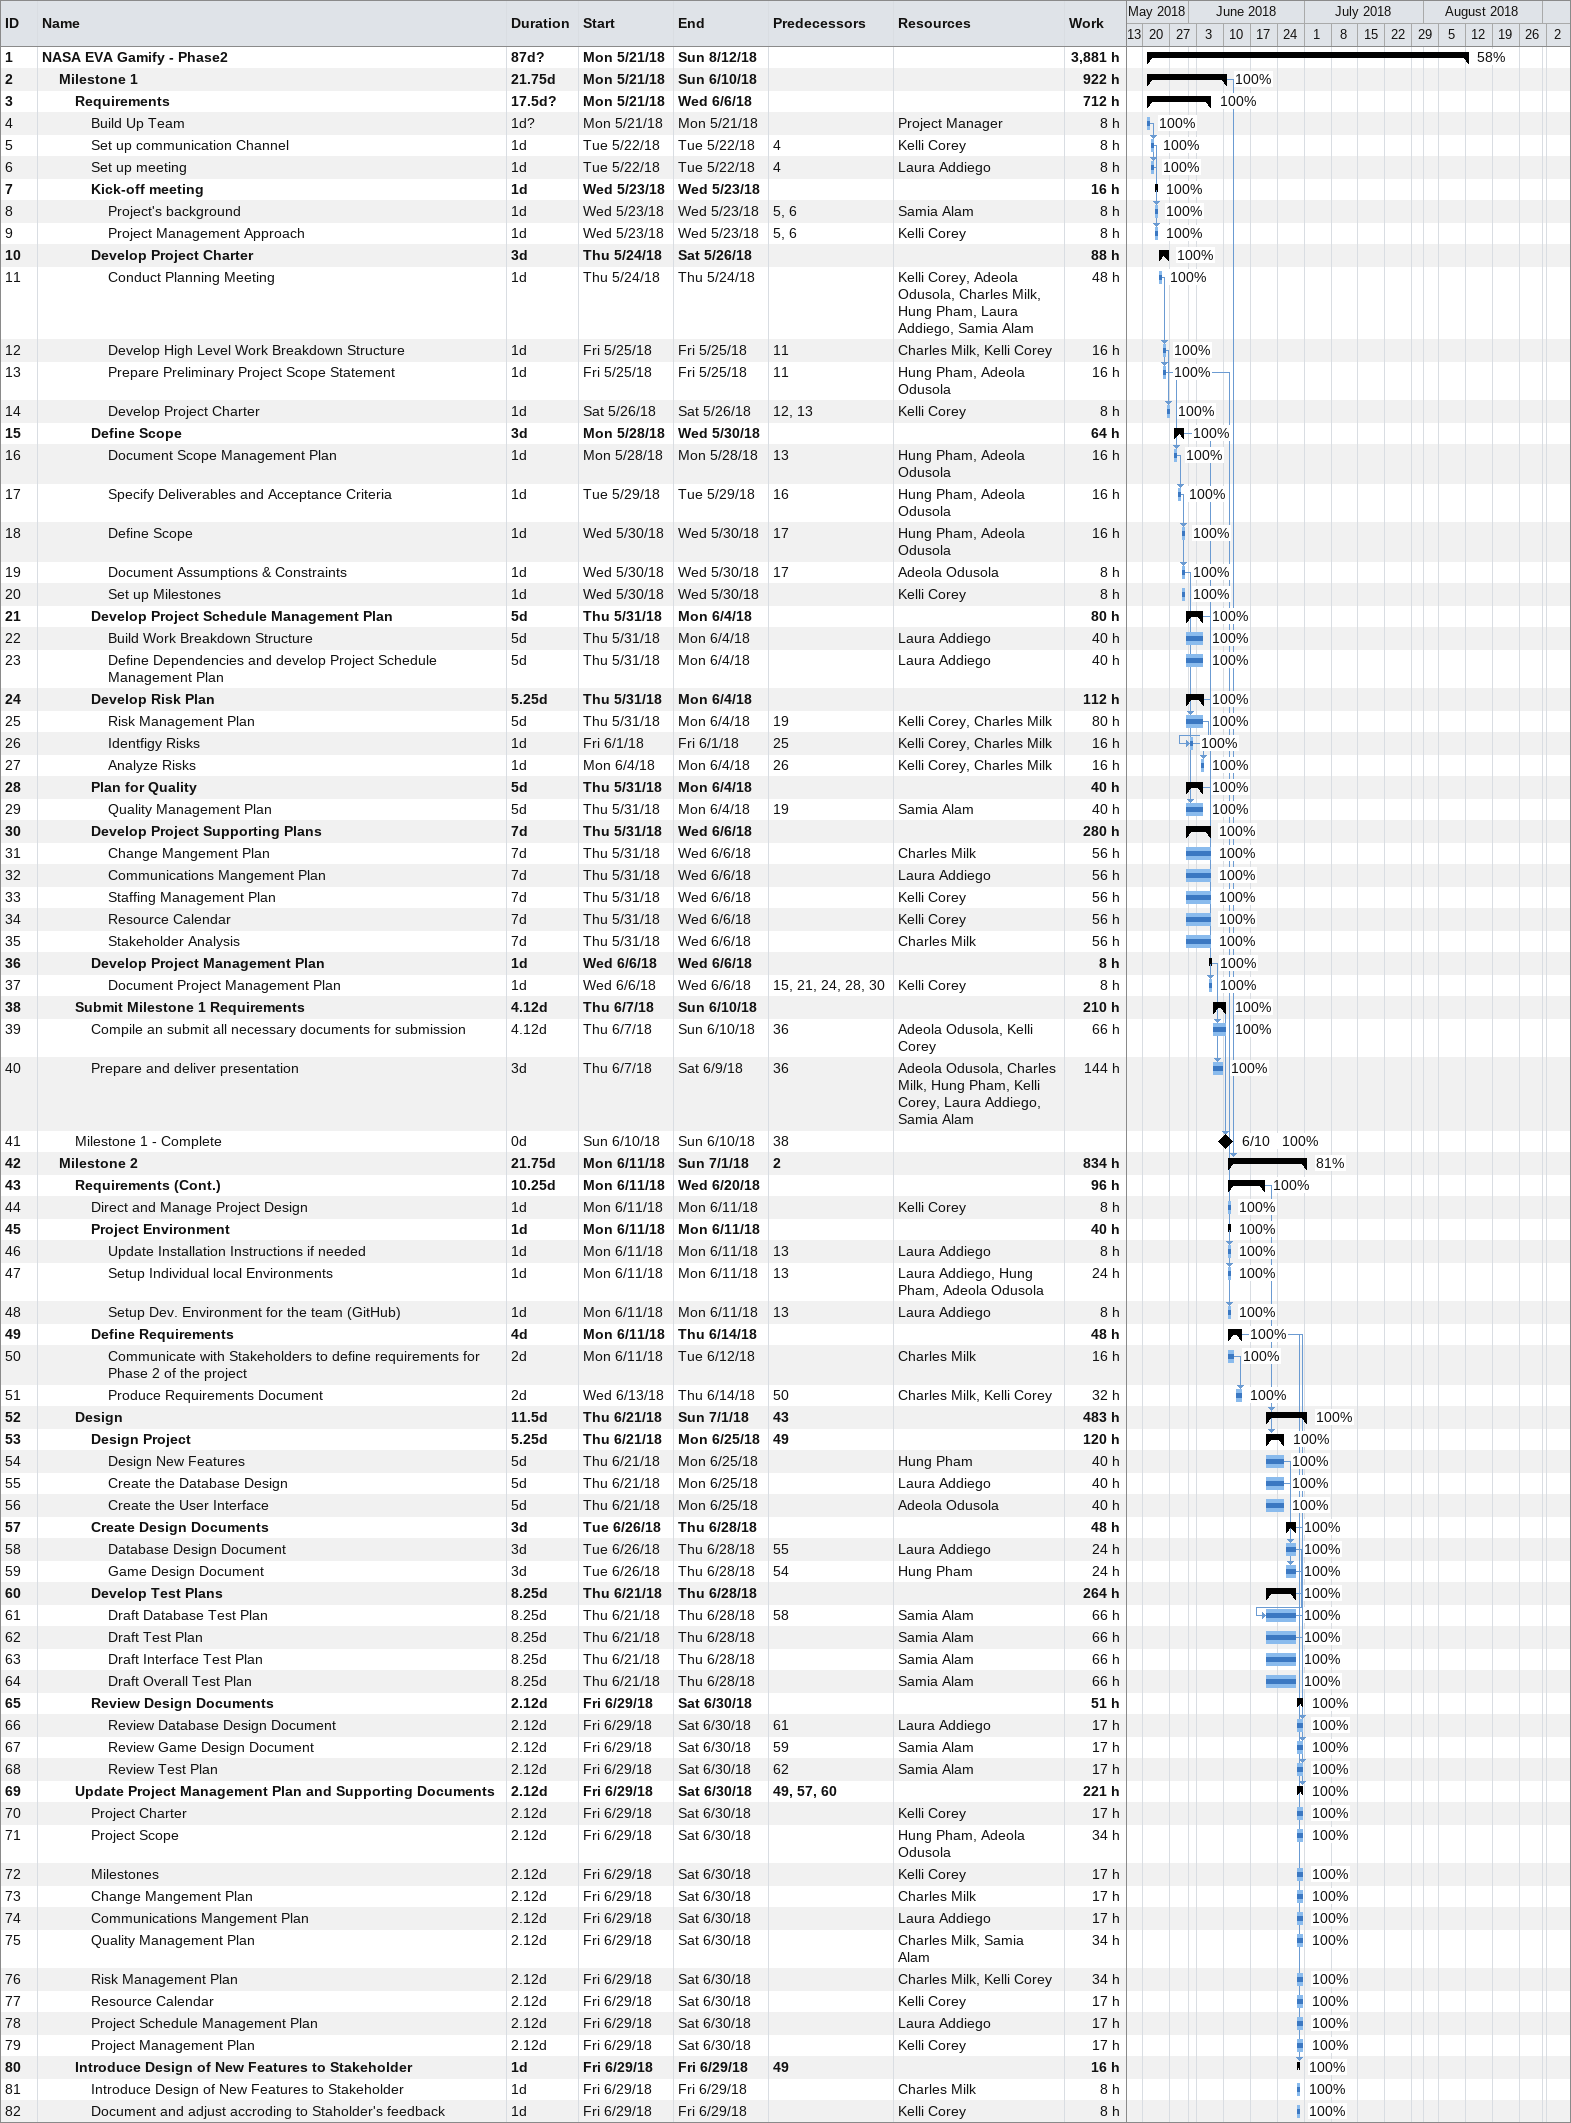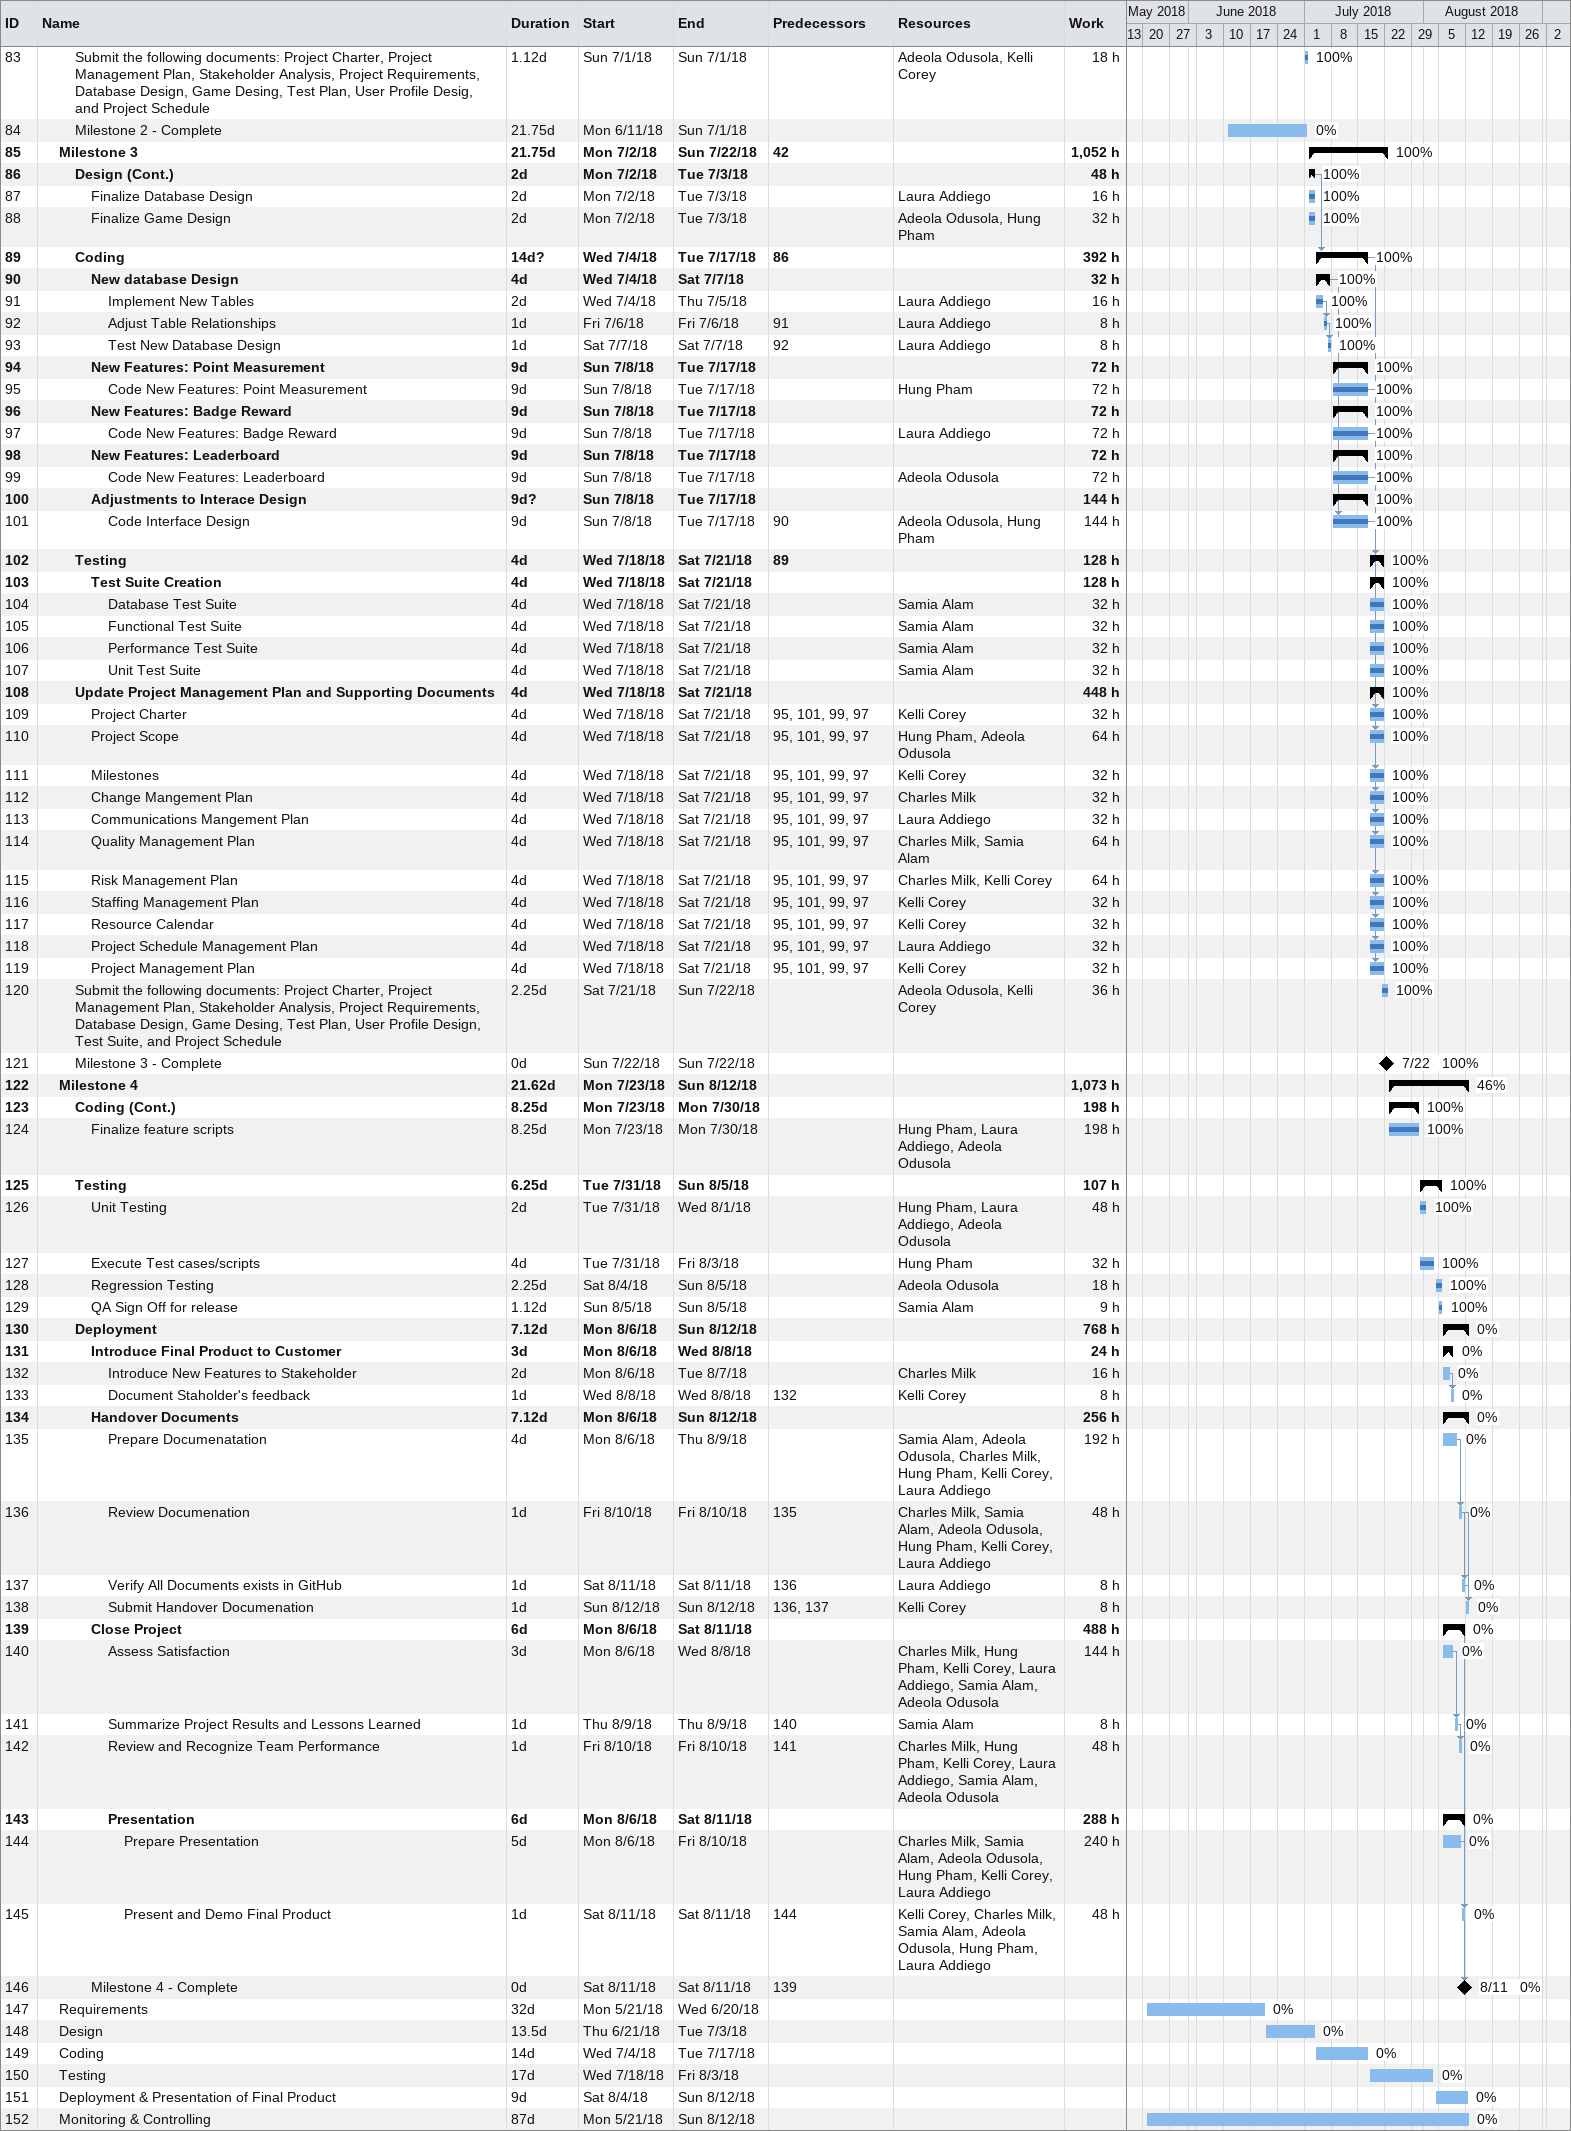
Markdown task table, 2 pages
| ID | Level | Task | Duration | Start | Finish | Predecessors | Resources | % complete | Work (h) |
|---|---|---|---|---|---|---|---|---|---|
| 1 | 1 | **NASA EVA Gamify - Phase2** | 87d? | 2018-05-21 | 2018-08-12 |  |  | 58 | 3881 |
| 2 | 2 | **Milestone 1** | 21.75d | 2018-05-21 | 2018-06-10 |  |  | 100 | 922 |
| 3 | 3 | **Requirements** | 17.5d? | 2018-05-21 | 2018-06-06 |  |  | 100 | 712 |
| 4 | 4 | Build Up Team | 1d? | 2018-05-21 | 2018-05-21 |  | Project Manager | 100 | 8 |
| 5 | 4 | Set up communication Channel | 1d | 2018-05-22 | 2018-05-22 | 4 | Kelli Corey | 100 | 8 |
| 6 | 4 | Set up meeting | 1d | 2018-05-22 | 2018-05-22 | 4 | Laura Addiego | 100 | 8 |
| 7 | 4 | **Kick-off meeting** | 1d | 2018-05-23 | 2018-05-23 |  |  | 100 | 16 |
| 8 | 5 | Project's background | 1d | 2018-05-23 | 2018-05-23 | 5, 6 | Samia Alam | 100 | 8 |
| 9 | 5 | Project Management Approach | 1d | 2018-05-23 | 2018-05-23 | 5, 6 | Kelli Corey | 100 | 8 |
| 10 | 4 | **Develop Project Charter** | 3d | 2018-05-24 | 2018-05-26 |  |  | 100 | 88 |
| 11 | 5 | Conduct Planning Meeting | 1d | 2018-05-24 | 2018-05-24 |  | Kelli Corey, Adeola Odusola, Charles Milk, Hung Pham, Laura Addiego, Samia Alam | 100 | 48 |
| 12 | 5 | Develop High Level Work Breakdown Structure | 1d | 2018-05-25 | 2018-05-25 | 11 | Charles Milk, Kelli Corey | 100 | 16 |
| 13 | 5 | Prepare Preliminary Project Scope Statement | 1d | 2018-05-25 | 2018-05-25 | 11 | Hung Pham, Adeola Odusola | 100 | 16 |
| 14 | 5 | Develop Project Charter | 1d | 2018-05-26 | 2018-05-26 | 12, 13 | Kelli Corey | 100 | 8 |
| 15 | 4 | **Define Scope** | 3d | 2018-05-28 | 2018-05-30 |  |  | 100 | 64 |
| 16 | 5 | Document Scope Management Plan | 1d | 2018-05-28 | 2018-05-28 | 13 | Hung Pham, Adeola Odusola | 100 | 16 |
| 17 | 5 | Specify Deliverables and Acceptance Criteria | 1d | 2018-05-29 | 2018-05-29 | 16 | Hung Pham, Adeola Odusola | 100 | 16 |
| 18 | 5 | Define Scope | 1d | 2018-05-30 | 2018-05-30 | 17 | Hung Pham, Adeola Odusola | 100 | 16 |
| 19 | 5 | Document Assumptions & Constraints | 1d | 2018-05-30 | 2018-05-30 | 17 | Adeola Odusola | 100 | 8 |
| 20 | 5 | Set up Milestones | 1d | 2018-05-30 | 2018-05-30 |  | Kelli Corey | 100 | 8 |
| 21 | 4 | **Develop Project Schedule Management Plan** | 5d | 2018-05-31 | 2018-06-04 |  |  | 100 | 80 |
| 22 | 5 | Build Work Breakdown Structure | 5d | 2018-05-31 | 2018-06-04 |  | Laura Addiego | 100 | 40 |
| 23 | 5 | Define Dependencies and develop Project Schedule Management Plan | 5d | 2018-05-31 | 2018-06-04 |  | Laura Addiego | 100 | 40 |
| 24 | 4 | **Develop Risk Plan** | 5.25d | 2018-05-31 | 2018-06-04 |  |  | 100 | 112 |
| 25 | 5 | Risk Management Plan | 5d | 2018-05-31 | 2018-06-04 | 19 | Kelli Corey, Charles Milk | 100 | 80 |
| 26 | 5 | Identfigy Risks | 1d | 2018-06-01 | 2018-06-01 | 25 | Kelli Corey, Charles Milk | 100 | 16 |
| 27 | 5 | Analyze Risks | 1d | 2018-06-04 | 2018-06-04 | 26 | Kelli Corey, Charles Milk | 100 | 16 |
| 28 | 4 | **Plan for Quality** | 5d | 2018-05-31 | 2018-06-04 |  |  | 100 | 40 |
| 29 | 5 | Quality Management Plan | 5d | 2018-05-31 | 2018-06-04 | 19 | Samia Alam | 100 | 40 |
| 30 | 4 | **Develop Project Supporting Plans** | 7d | 2018-05-31 | 2018-06-06 |  |  | 100 | 280 |
| 31 | 5 | Change Mangement Plan | 7d | 2018-05-31 | 2018-06-06 |  | Charles Milk | 100 | 56 |
| 32 | 5 | Communications Mangement Plan | 7d | 2018-05-31 | 2018-06-06 |  | Laura Addiego | 100 | 56 |
| 33 | 5 | Staffing Management Plan | 7d | 2018-05-31 | 2018-06-06 |  | Kelli Corey | 100 | 56 |
| 34 | 5 | Resource Calendar | 7d | 2018-05-31 | 2018-06-06 |  | Kelli Corey | 100 | 56 |
| 35 | 5 | Stakeholder Analysis | 7d | 2018-05-31 | 2018-06-06 |  | Charles Milk | 100 | 56 |
| 36 | 4 | **Develop Project Management Plan** | 1d | 2018-06-06 | 2018-06-06 |  |  | 100 | 8 |
| 37 | 5 | Document Project Management Plan | 1d | 2018-06-06 | 2018-06-06 | 15, 21, 24, 28, 30 | Kelli Corey | 100 | 8 |
| 38 | 3 | **Submit Milestone 1 Requirements** | 4.12d | 2018-06-07 | 2018-06-10 |  |  | 100 | 210 |
| 39 | 4 | Compile an submit all necessary documents for submission | 4.12d | 2018-06-07 | 2018-06-10 | 36 | Adeola Odusola, Kelli Corey | 100 | 66 |
| 40 | 4 | Prepare and deliver presentation | 3d | 2018-06-07 | 2018-06-09 | 36 | Adeola Odusola, Charles Milk, Hung Pham, Kelli Corey, Laura Addiego, Samia Alam | 100 | 144 |
| 41 | 3 | Milestone 1 - Complete | 0d | 2018-06-10 | 2018-06-10 | 38 |  | 100 |  |
| 42 | 2 | **Milestone 2** | 21.75d | 2018-06-11 | 2018-07-01 | 2 |  | 81 | 834 |
| 43 | 3 | **Requirements (Cont.)** | 10.25d | 2018-06-11 | 2018-06-20 |  |  | 100 | 96 |
| 44 | 4 | Direct and Manage Project Design | 1d | 2018-06-11 | 2018-06-11 |  | Kelli Corey | 100 | 8 |
| 45 | 4 | **Project Environment** | 1d | 2018-06-11 | 2018-06-11 |  |  | 100 | 40 |
| 46 | 5 | Update Installation Instructions if needed | 1d | 2018-06-11 | 2018-06-11 | 13 | Laura Addiego | 100 | 8 |
| 47 | 5 | Setup Individual local Environments | 1d | 2018-06-11 | 2018-06-11 | 13 | Laura Addiego, Hung Pham, Adeola Odusola | 100 | 24 |
| 48 | 5 | Setup Dev. Environment for the team (GitHub) | 1d | 2018-06-11 | 2018-06-11 | 13 | Laura Addiego | 100 | 8 |
| 49 | 4 | **Define Requirements** | 4d | 2018-06-11 | 2018-06-14 |  |  | 100 | 48 |
| 50 | 5 | Communicate with Stakeholders to define requirements for Phase 2 of the project | 2d | 2018-06-11 | 2018-06-12 |  | Charles Milk | 100 | 16 |
| 51 | 5 | Produce Requirements Document | 2d | 2018-06-13 | 2018-06-14 | 50 | Charles Milk, Kelli Corey | 100 | 32 |
| 52 | 3 | **Design** | 11.5d | 2018-06-21 | 2018-07-01 | 43 |  | 100 | 483 |
| 53 | 4 | **Design Project** | 5.25d | 2018-06-21 | 2018-06-25 | 49 |  | 100 | 120 |
| 54 | 5 | Design New Features | 5d | 2018-06-21 | 2018-06-25 |  | Hung Pham | 100 | 40 |
| 55 | 5 | Create the Database Design | 5d | 2018-06-21 | 2018-06-25 |  | Laura Addiego | 100 | 40 |
| 56 | 5 | Create the User Interface | 5d | 2018-06-21 | 2018-06-25 |  | Adeola Odusola | 100 | 40 |
| 57 | 4 | **Create Design Documents** | 3d | 2018-06-26 | 2018-06-28 |  |  | 100 | 48 |
| 58 | 5 | Database Design Document | 3d | 2018-06-26 | 2018-06-28 | 55 | Laura Addiego | 100 | 24 |
| 59 | 5 | Game Design Document | 3d | 2018-06-26 | 2018-06-28 | 54 | Hung Pham | 100 | 24 |
| 60 | 4 | **Develop Test Plans** | 8.25d | 2018-06-21 | 2018-06-28 |  |  | 100 | 264 |
| 61 | 5 | Draft Database Test Plan | 8.25d | 2018-06-21 | 2018-06-28 | 58 | Samia Alam | 100 | 66 |
| 62 | 5 | Draft Test Plan | 8.25d | 2018-06-21 | 2018-06-28 |  | Samia Alam | 100 | 66 |
| 63 | 5 | Draft Interface Test Plan | 8.25d | 2018-06-21 | 2018-06-28 |  | Samia Alam | 100 | 66 |
| 64 | 5 | Draft Overall Test Plan | 8.25d | 2018-06-21 | 2018-06-28 |  | Samia Alam | 100 | 66 |
| 65 | 4 | **Review Design Documents** | 2.12d | 2018-06-29 | 2018-06-30 |  |  | 100 | 51 |
| 66 | 5 | Review Database Design Document | 2.12d | 2018-06-29 | 2018-06-30 | 61 | Laura Addiego | 100 | 17 |
| 67 | 5 | Review Game Design Document | 2.12d | 2018-06-29 | 2018-06-30 | 59 | Samia Alam | 100 | 17 |
| 68 | 5 | Review Test Plan | 2.12d | 2018-06-29 | 2018-06-30 | 62 | Samia Alam | 100 | 17 |
| 69 | 3 | **Update Project Management Plan and Supporting Documents** | 2.12d | 2018-06-29 | 2018-06-30 | 49, 57, 60 |  | 100 | 221 |
| 70 | 4 | Project Charter | 2.12d | 2018-06-29 | 2018-06-30 |  | Kelli Corey | 100 | 17 |
| 71 | 4 | Project Scope | 2.12d | 2018-06-29 | 2018-06-30 |  | Hung Pham, Adeola Odusola | 100 | 34 |
| 72 | 4 | Milestones | 2.12d | 2018-06-29 | 2018-06-30 |  | Kelli Corey | 100 | 17 |
| 73 | 4 | Change Mangement Plan | 2.12d | 2018-06-29 | 2018-06-30 |  | Charles Milk | 100 | 17 |
| 74 | 4 | Communications Mangement Plan | 2.12d | 2018-06-29 | 2018-06-30 |  | Laura Addiego | 100 | 17 |
| 75 | 4 | Quality Management Plan | 2.12d | 2018-06-29 | 2018-06-30 |  | Charles Milk, Samia Alam | 100 | 34 |
| 76 | 4 | Risk Management Plan | 2.12d | 2018-06-29 | 2018-06-30 |  | Charles Milk, Kelli Corey | 100 | 34 |
| 77 | 4 | Resource Calendar | 2.12d | 2018-06-29 | 2018-06-30 |  | Kelli Corey | 100 | 17 |
| 78 | 4 | Project Schedule Management Plan | 2.12d | 2018-06-29 | 2018-06-30 |  | Laura Addiego | 100 | 17 |
| 79 | 4 | Project Management Plan | 2.12d | 2018-06-29 | 2018-06-30 |  | Kelli Corey | 100 | 17 |
| 80 | 3 | **Introduce Design of New Features to Stakeholder** | 1d | 2018-06-29 | 2018-06-29 | 49 |  | 100 | 16 |
| 81 | 4 | Introduce Design of New Features to Stakeholder | 1d | 2018-06-29 | 2018-06-29 |  | Charles Milk | 100 | 8 |
| 82 | 4 | Document and adjust accroding to Staholder's feedback | 1d | 2018-06-29 | 2018-06-29 |  | Kelli Corey | 100 | 8 |
| 83 | 3 | Submit the following documents: Project Charter, Project Management Plan, Stakeholder Analysis, Project Requirements, Database Design, Game Desing, Test Plan, User Profile Desig, and Project Schedule | 1.12d | 2018-07-01 | 2018-07-01 |  | Adeola Odusola, Kelli Corey | 100 | 18 |
| 84 | 3 | Milestone 2 - Complete | 21.75d | 2018-06-11 | 2018-07-01 |  |  | 0 |  |
| 85 | 2 | **Milestone 3** | 21.75d | 2018-07-02 | 2018-07-22 | 42 |  | 100 | 1052 |
| 86 | 3 | **Design (Cont.)** | 2d | 2018-07-02 | 2018-07-03 |  |  | 100 | 48 |
| 87 | 4 | Finalize Database Design | 2d | 2018-07-02 | 2018-07-03 |  | Laura Addiego | 100 | 16 |
| 88 | 4 | Finalize Game Design | 2d | 2018-07-02 | 2018-07-03 |  | Adeola Odusola, Hung Pham | 100 | 32 |
| 89 | 3 | **Coding** | 14d? | 2018-07-04 | 2018-07-17 | 86 |  | 100 | 392 |
| 90 | 4 | **New database Design** | 4d | 2018-07-04 | 2018-07-07 |  |  | 100 | 32 |
| 91 | 5 | Implement New Tables | 2d | 2018-07-04 | 2018-07-05 |  | Laura Addiego | 100 | 16 |
| 92 | 5 | Adjust Table Relationships | 1d | 2018-07-06 | 2018-07-06 | 91 | Laura Addiego | 100 | 8 |
| 93 | 5 | Test New Database Design | 1d | 2018-07-07 | 2018-07-07 | 92 | Laura Addiego | 100 | 8 |
| 94 | 4 | **New Features: Point Measurement** | 9d | 2018-07-08 | 2018-07-17 |  |  | 100 | 72 |
| 95 | 5 | Code New Features: Point Measurement | 9d | 2018-07-08 | 2018-07-17 |  | Hung Pham | 100 | 72 |
| 96 | 4 | **New Features: Badge Reward** | 9d | 2018-07-08 | 2018-07-17 |  |  | 100 | 72 |
| 97 | 5 | Code New Features: Badge Reward | 9d | 2018-07-08 | 2018-07-17 |  | Laura Addiego | 100 | 72 |
| 98 | 4 | **New Features: Leaderboard** | 9d | 2018-07-08 | 2018-07-17 |  |  | 100 | 72 |
| 99 | 5 | Code New Features: Leaderboard | 9d | 2018-07-08 | 2018-07-17 |  | Adeola Odusola | 100 | 72 |
| 100 | 4 | **Adjustments to Interace Design** | 9d? | 2018-07-08 | 2018-07-17 |  |  | 100 | 144 |
| 101 | 5 | Code Interface Design | 9d | 2018-07-08 | 2018-07-17 | 90 | Adeola Odusola, Hung Pham | 100 | 144 |
| 102 | 3 | **Testing** | 4d | 2018-07-18 | 2018-07-21 | 89 |  | 100 | 128 |
| 103 | 4 | **Test Suite Creation** | 4d | 2018-07-18 | 2018-07-21 |  |  | 100 | 128 |
| 104 | 5 | Database Test Suite | 4d | 2018-07-18 | 2018-07-21 |  | Samia Alam | 100 | 32 |
| 105 | 5 | Functional Test Suite | 4d | 2018-07-18 | 2018-07-21 |  | Samia Alam | 100 | 32 |
| 106 | 5 | Performance Test Suite | 4d | 2018-07-18 | 2018-07-21 |  | Samia Alam | 100 | 32 |
| 107 | 5 | Unit Test Suite | 4d | 2018-07-18 | 2018-07-21 |  | Samia Alam | 100 | 32 |
| 108 | 3 | **Update Project Management Plan and Supporting Documents** | 4d | 2018-07-18 | 2018-07-21 |  |  | 100 | 448 |
| 109 | 4 | Project Charter | 4d | 2018-07-18 | 2018-07-21 | 95, 101, 99, 97 | Kelli Corey | 100 | 32 |
| 110 | 4 | Project Scope | 4d | 2018-07-18 | 2018-07-21 | 95, 101, 99, 97 | Hung Pham, Adeola Odusola | 100 | 64 |
| 111 | 4 | Milestones | 4d | 2018-07-18 | 2018-07-21 | 95, 101, 99, 97 | Kelli Corey | 100 | 32 |
| 112 | 4 | Change Mangement Plan | 4d | 2018-07-18 | 2018-07-21 | 95, 101, 99, 97 | Charles Milk | 100 | 32 |
| 113 | 4 | Communications Mangement Plan | 4d | 2018-07-18 | 2018-07-21 | 95, 101, 99, 97 | Laura Addiego | 100 | 32 |
| 114 | 4 | Quality Management Plan | 4d | 2018-07-18 | 2018-07-21 | 95, 101, 99, 97 | Charles Milk, Samia Alam | 100 | 64 |
| 115 | 4 | Risk Management Plan | 4d | 2018-07-18 | 2018-07-21 | 95, 101, 99, 97 | Charles Milk, Kelli Corey | 100 | 64 |
| 116 | 4 | Staffing Management Plan | 4d | 2018-07-18 | 2018-07-21 | 95, 101, 99, 97 | Kelli Corey | 100 | 32 |
| 117 | 4 | Resource Calendar | 4d | 2018-07-18 | 2018-07-21 | 95, 101, 99, 97 | Kelli Corey | 100 | 32 |
| 118 | 4 | Project Schedule Management Plan | 4d | 2018-07-18 | 2018-07-21 | 95, 101, 99, 97 | Laura Addiego | 100 | 32 |
| 119 | 4 | Project Management Plan | 4d | 2018-07-18 | 2018-07-21 | 95, 101, 99, 97 | Kelli Corey | 100 | 32 |
| 120 | 3 | Submit the following documents: Project Charter, Project Management Plan, Stakeholder Analysis, Project Requirements, Database Design, Game Desing, Test Plan, User Profile Design, Test Suite, and Project Schedule | 2.25d | 2018-07-21 | 2018-07-22 |  | Adeola Odusola, Kelli Corey | 100 | 36 |
| 121 | 3 | Milestone 3 - Complete | 0d | 2018-07-22 | 2018-07-22 |  |  | 100 |  |
| 122 | 2 | **Milestone 4** | 21.62d | 2018-07-23 | 2018-08-12 |  |  | 46 | 1073 |
| 123 | 3 | **Coding (Cont.)** | 8.25d | 2018-07-23 | 2018-07-30 |  |  | 100 | 198 |
| 124 | 4 | Finalize feature scripts | 8.25d | 2018-07-23 | 2018-07-30 |  | Hung Pham, Laura Addiego, Adeola Odusola | 100 | 198 |
| 125 | 3 | **Testing** | 6.25d | 2018-07-31 | 2018-08-05 |  |  | 100 | 107 |
| 126 | 4 | Unit Testing | 2d | 2018-07-31 | 2018-08-01 |  | Hung Pham, Laura Addiego, Adeola Odusola | 100 | 48 |
| 127 | 4 | Execute Test cases/scripts | 4d | 2018-07-31 | 2018-08-03 |  | Hung Pham | 100 | 32 |
| 128 | 4 | Regression Testing | 2.25d | 2018-08-04 | 2018-08-05 |  | Adeola Odusola | 100 | 18 |
| 129 | 4 | QA Sign Off for release | 1.12d | 2018-08-05 | 2018-08-05 |  | Samia Alam | 100 | 9 |
| 130 | 3 | **Deployment** | 7.12d | 2018-08-06 | 2018-08-12 |  |  | 0 | 768 |
| 131 | 4 | **Introduce Final Product to Customer** | 3d | 2018-08-06 | 2018-08-08 |  |  | 0 | 24 |
| 132 | 5 | Introduce New Features to Stakeholder | 2d | 2018-08-06 | 2018-08-07 |  | Charles Milk | 0 | 16 |
| 133 | 5 | Document Staholder's feedback | 1d | 2018-08-08 | 2018-08-08 | 132 | Kelli Corey | 0 | 8 |
| 134 | 4 | **Handover Documents** | 7.12d | 2018-08-06 | 2018-08-12 |  |  | 0 | 256 |
| 135 | 5 | Prepare Documenatation | 4d | 2018-08-06 | 2018-08-09 |  | Samia Alam, Adeola Odusola, Charles Milk, Hung Pham, Kelli Corey, Laura Addiego | 0 | 192 |
| 136 | 5 | Review Documenation | 1d | 2018-08-10 | 2018-08-10 | 135 | Charles Milk, Samia Alam, Adeola Odusola, Hung Pham, Kelli Corey, Laura Addiego | 0 | 48 |
| 137 | 5 | Verify All Documents exists in GitHub | 1d | 2018-08-11 | 2018-08-11 | 136 | Laura Addiego | 0 | 8 |
| 138 | 5 | Submit Handover Documenation | 1d | 2018-08-12 | 2018-08-12 | 136, 137 | Kelli Corey | 0 | 8 |
| 139 | 4 | **Close Project** | 6d | 2018-08-06 | 2018-08-11 |  |  | 0 | 488 |
| 140 | 5 | Assess Satisfaction | 3d | 2018-08-06 | 2018-08-08 |  | Charles Milk, Hung Pham, Kelli Corey, Laura Addiego, Samia Alam, Adeola Odusola | 0 | 144 |
| 141 | 5 | Summarize Project Results and Lessons Learned | 1d | 2018-08-09 | 2018-08-09 | 140 | Samia Alam | 0 | 8 |
| 142 | 5 | Review and Recognize Team Performance | 1d | 2018-08-10 | 2018-08-10 | 141 | Charles Milk, Hung Pham, Kelli Corey, Laura Addiego, Samia Alam, Adeola Odusola | 0 | 48 |
| 143 | 5 | **Presentation** | 6d | 2018-08-06 | 2018-08-11 |  |  | 0 | 288 |
| 144 | 6 | Prepare Presentation | 5d | 2018-08-06 | 2018-08-10 |  | Charles Milk, Samia Alam, Adeola Odusola, Hung Pham, Kelli Corey, Laura Addiego | 0 | 240 |
| 145 | 6 | Present and Demo Final Product | 1d | 2018-08-11 | 2018-08-11 | 144 | Kelli Corey, Charles Milk, Samia Alam, Adeola Odusola, Hung Pham, Laura Addiego | 0 | 48 |
| 146 | 4 | Milestone 4 - Complete | 0d | 2018-08-11 | 2018-08-11 | 139 |  | 0 |  |
| 147 | 2 | Requirements | 32d | 2018-05-21 | 2018-06-20 |  |  | 0 |  |
| 148 | 2 | Design | 13.5d | 2018-06-21 | 2018-07-03 |  |  | 0 |  |
| 149 | 2 | Coding | 14d | 2018-07-04 | 2018-07-17 |  |  | 0 |  |
| 150 | 2 | Testing | 17d | 2018-07-18 | 2018-08-03 |  |  | 0 |  |
| 151 | 2 | Deployment & Presentation of Final Product | 9d | 2018-08-04 | 2018-08-12 |  |  | 0 |  |
| 152 | 2 | Monitoring & Controlling | 87d | 2018-05-21 | 2018-08-12 |  |  | 0 |  |
